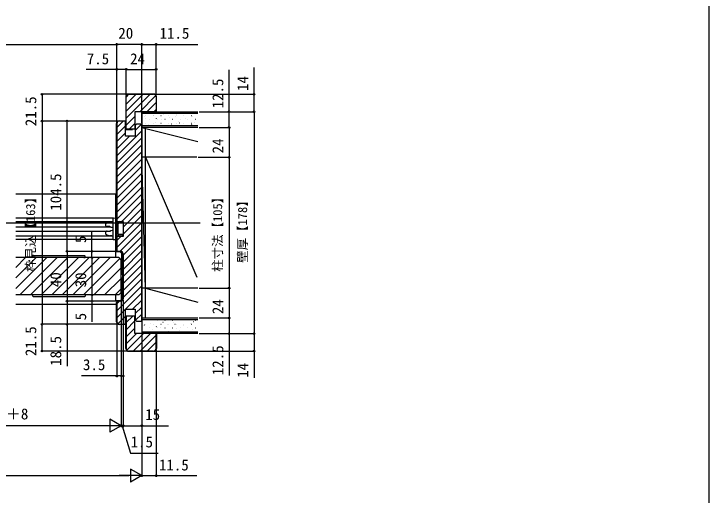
# Model space of a CAD drawing. Units: millimetres, scale not verified. Extents: x -525 to 525, y -783 to 779.
# Drawn here: x -33 to 525, y -397 to -11 of the extents above; entities that cross this region are included whole.
import ezdxf
from ezdxf.enums import TextEntityAlignment as Align

# ---------------------------------------------------------------- set-up
doc = ezdxf.new("R2010")
doc.units = ezdxf.units.MM
doc.header["$LTSCALE"] = 4
for name, color, linetype in [('0-3_YKK_11', 7, 'Continuous'), ('0-5_YKK_12', 2, 'Continuous'), ('0-6_YKK_13', 4, 'Continuous'), ('0-8_YKK_D', 6, 'Continuous'), ('0-9_YKK_ZWAK', 7, 'Continuous'), ('0-A_YSS_K', 3, 'Continuous'), ('0-B_YSS_KE', 3, 'Continuous')]:
    doc.layers.add(name, color=color, linetype=linetype)
doc.styles.add('ＭＳ ゴシック', font='')
doc.styles.get('ＭＳ ゴシック').set_extended_font_data('MS Gothic')

msp = doc.modelspace()

# ---------------------------------------------------------------- linework, layer by layer
at = {"layer": '0-3_YKK_11'}
for p, q in [((51, -201.479), (53, -201.479)), ((53, -201.679), (51, -201.679)), ((54.8, -239.479), (54.8, -203.479)), ((55, -203.479), (55, -239.479)), ((49.8, -257.979), (49.8, -242.479)), ((50, -242.479), (50, -257.979)), ((51, -241.279), (53, -241.279)), ((53, -241.479), (51, -241.479))]:
    msp.add_line(p, q, dxfattribs=at)
for points in [[(55, -178.679), (54.8, -178.679), (54.8, -177.679), (50.417, -177.679), (49.8, -177.061), (49.8, -98.979)], [(50, -98.979), (50, -176.979), (50.5, -177.479), (55, -177.479), (55, -178.479), (55, -188.479), (55, -189.479), (50.5, -189.479), (50, -189.979), (50, -200.479)], [(52, -96.779), (57.2, -96.779), (57.2, -103.779), (57, -103.779)], [(70, -257.479), (70, -99.479), (65.7, -99.479), (64.7, -100.479), (64.7, -108.979), (57, -108.979), (57, -103.779), (57, -96.979), (52, -96.979)], [(49.8, -200.479), (49.8, -189.896), (50.417, -189.279), (54.8, -189.279), (54.8, -188.279), (55, -188.279)], [(52, -259.979), (57, -259.979), (57, -252.979), (57, -247.979), (64.7, -247.979), (64.7, -256.479), (65.7, -257.479), (70, -257.479)], [(57, -253.179), (57.2, -253.179), (57.2, -260.179), (52, -260.179)]]:
    msp.add_lwpolyline(points, dxfattribs=at)
for centre, radius, start, end in [((52, -98.979), 2.2, 90.00001, 179.99999), ((52, -98.979), 2, 90.00001, 179.99999), ((51, -200.479), 1.2, 180.00001, 269.99999), ((51, -200.479), 1, 180.00001, 269.99999), ((53, -203.479), 2, 0.00001, 89.99999), ((53, -203.479), 1.8, 0.00001, 89.99999), ((53, -239.479), 2, 270.00001, 359.99999), ((53, -239.479), 1.8, 270.00001, 359.99999), ((51, -242.479), 1.2, 90.00001, 179.99999), ((51, -242.479), 1, 90.00001, 179.99999), ((52, -257.979), 2.2, 180.00001, 269.99999), ((52, -257.979), 2, 180.00001, 269.99999)]:
    msp.add_arc(centre, radius, start, end, dxfattribs=at)
at = {"layer": '0-5_YKK_12'}
for p, q in [((49, -155.479), (-31.099, -155.479)), ((49, -155.479), (49, -206.479)), ((47.019, -174.979), (-31.099, -174.979)), ((-31.099, -177.579), (47, -177.579)), ((-474, -178.479), (116.747, -178.479)), ((-31.099, -181.779), (44.786, -181.779)), ((-31.099, -185.179), (44.786, -185.179)), ((47, -189.379), (-31.099, -189.379)), ((47.019, -191.979), (-31.099, -191.979)), ((51.5, -206.479), (-31.099, -206.479)), ((-31.099, -214.356), (-23.221, -206.479)), ((-31.099, -222.842), (-14.736, -206.479)), ((-31.099, -231.327), (-6.251, -206.479)), ((-27.766, -236.479), (2.234, -206.479)), ((-19.28, -236.479), (10.72, -206.479)), ((-10.795, -236.479), (19.205, -206.479)), ((-2.31, -236.479), (27.69, -206.479)), ((6.176, -236.479), (36.176, -206.479)), ((14.661, -236.479), (44.661, -206.479)), ((23.146, -236.479), (52.323, -207.302)), ((51.5, -206.479), (53.5, -208.479)), ((53.5, -234.479), (53.5, -208.479)), ((31.631, -236.479), (53.5, -214.61)), ((40.117, -236.479), (53.373, -223.223)), ((48.602, -236.479), (53.5, -231.581)), ((51.5, -236.479), (-31.099, -236.479)), ((51.5, -236.479), (53.5, -234.479)), ((-31.099, -243.979), (49, -243.979))]:
    msp.add_line(p, q, dxfattribs=at)
at = {"layer": '0-6_YKK_13'}
for p, q in [((43.255, -178.167), (41.42, -179.103)), ((44.043, -177.959), (45.87, -177.848)), ((45.87, -177.848), (47, -177.779)), ((47, -175.782), (47, -175.083)), ((47, -191.175), (47, -175.782)), ((50, -177.729), (50, -189.229)), ((51, -177.729), (50, -177.729)), ((51, -177.979), (51, -177.729)), ((52.2, -177.979), (51, -177.979)), ((53.2, -177.979), (52.2, -177.479)), ((52.2, -177.979), (52.2, -177.479)), ((53.7, -177.979), (53.2, -177.979)), ((54.7, -177.979), (53.7, -177.479)), ((53.7, -177.979), (53.7, -177.479)), ((54.7, -177.979), (54.7, -178.979)), ((40.838, -179.94), (40.838, -180.576)), ((44.373, -181.633), (42.148, -181.594)), ((51, -187.479), (51, -179.479)), ((54.7, -178.979), (51.5, -178.979)), ((40.838, -186.381), (40.838, -187.017)), ((41.42, -187.854), (43.255, -188.79)), ((42.148, -185.363), (44.371, -185.325)), ((45.87, -189.109), (44.043, -188.998)), ((47, -189.179), (45.87, -189.109)), ((51, -189.229), (50, -189.229)), ((51, -189.229), (51, -188.979)), ((52.2, -188.979), (51, -188.979)), ((54.7, -187.979), (51.5, -187.979)), ((52.2, -189.479), (52.2, -188.979)), ((53.2, -188.979), (52.2, -189.479)), ((53.7, -188.979), (53.2, -188.979)), ((53.7, -189.479), (53.7, -188.979)), ((54.7, -188.979), (53.7, -189.479)), ((54.7, -187.979), (54.7, -188.979)), ((47, -191.874), (47, -191.175)), ((49, -192.279), (47.282, -192.174)), ((49, -191.28), (49, -192.279)), ((-17.437, -205.448), (-17.5, -206.479)), ((23.938, -204.979), (-16.938, -204.979)), ((24.5, -206.479), (24.437, -205.448)), ((49, -202.278), (49, -202.31)), ((49, -202.31), (49, -206.479)), ((23.502, -206.479), (24.5, -206.479)), ((54, -215.522), (53.978, -215.741)), ((53.978, -216.187), (53.978, -215.741)), ((54.8, -215.079), (54.52, -215.079)), ((54.8, -215.079), (54.8, -227.879)), ((53.978, -227.216), (53.978, -226.77)), ((53.978, -227.216), (54, -227.434)), ((54.52, -227.879), (54.8, -227.879)), ((-17.437, -237.509), (-17.5, -236.479)), ((23.938, -237.979), (-16.938, -237.979)), ((24.5, -236.479), (24.437, -237.509)), ((49, -236.479), (49, -240.646)), ((49, -240.646), (49, -240.678))]:
    msp.add_line(p, q, dxfattribs=at)
for points in [[(44.043, -177.959), (43.882, -177.975), (43.721, -178.004), (43.563, -178.045), (43.407, -178.098), (43.255, -178.167)], [(47.282, -174.784), (49, -174.679), (49, -175.677), (49, -177.986), (49, -188.971), (49, -191.28)], [(41.42, -179.103), (41.321, -179.158), (41.227, -179.223), (41.138, -179.298), (41.056, -179.382), (40.983, -179.477), (40.922, -179.582), (40.876, -179.696), (40.847, -179.816), (40.838, -179.94)], [(40.838, -180.576), (40.85, -180.717), (40.887, -180.852), (40.945, -180.978), (41.021, -181.092), (41.11, -181.194), (41.209, -181.281), (41.315, -181.357), (41.427, -181.42), (41.542, -181.473), (41.66, -181.516), (41.781, -181.549), (41.903, -181.572), (42.025, -181.588), (42.148, -181.594)], [(44.363, -181.63), (44.563, -181.693), (44.761, -181.768), (44.955, -181.854), (45.145, -181.953)], [(45.259, -181.99), (46.13, -182.089), (46.999, -182.195)], [(42.148, -185.363), (42.016, -185.37), (41.884, -185.388), (41.753, -185.415), (41.624, -185.454), (41.497, -185.503), (41.374, -185.565), (41.257, -185.639), (41.147, -185.728), (41.047, -185.832), (40.961, -185.952), (40.895, -186.085), (40.852, -186.23), (40.838, -186.381)], [(40.838, -187.017), (40.847, -187.141), (40.876, -187.261), (40.922, -187.375), (40.983, -187.48), (41.056, -187.575), (41.138, -187.66), (41.227, -187.734), (41.321, -187.799), (41.42, -187.854)], [(43.255, -188.79), (43.407, -188.859), (43.563, -188.913), (43.721, -188.954), (43.882, -188.982), (44.043, -188.998)], [(45.145, -185.004), (44.955, -185.103), (44.761, -185.189), (44.563, -185.264), (44.363, -185.327)], [(47, -184.763), (46.13, -184.868), (45.259, -184.966)], [(52, -201.978), (52, -201.978), (49.3, -201.978)], [(54, -215.522), (54, -203.978), (54, -203.978)], [(54, -238.978), (54, -238.978), (54, -227.434)], [(49.3, -240.978), (52, -240.978), (52, -240.978)]]:
    msp.add_lwpolyline(points, dxfattribs=at)
for centre, radius, start, end in [((47.3, -175.083), 0.3, 93.5, 180), ((45.292, -181.691), 0.3, 240.72272, 263.63084), ((51.5, -179.479), 0.5, 90, 180), ((45.292, -185.266), 0.3, 96.36916, 119.27728), ((51.5, -187.479), 0.5, 180, 270), ((47.3, -191.874), 0.3, 180, 266.5), ((-16.938, -205.479), 0.5, 90, 176.5), ((23.938, -205.479), 0.5, 3.5, 90), ((49.3, -202.278), 0.3, 90, 174.88985), ((52, -203.978), 2, 0.00218, 89.99782), ((74.28, -221.479), 20.98, 162.8442, 197.1558), ((54.52, -215.379), 0.3, 90, 162.8442), ((54.52, -227.579), 0.3, 197.1558, 270), ((-16.938, -237.479), 0.5, 183.5, 270), ((23.938, -237.479), 0.5, 270, 356.5), ((52, -238.978), 2, 270.00218, 359.99782), ((49.3, -240.678), 0.3, 185.11015, 270)]:
    msp.add_arc(centre, radius, start, end, dxfattribs=at)
for centre, major_axis, start_param, end_param in [((49.3, -202.276), (0.212, 0.214), 2.2670055, 2.3561945), ((49.3, -240.681), (-0.212, 0.214), 0.7853982, 0.8745872)]:
    msp.add_ellipse(centre, major_axis=major_axis, ratio=0.991311, start_param=start_param, end_param=end_param, dxfattribs=at)
at = {"layer": '0-8_YKK_D'}
for p, q in [((-232.8, -35.48), (50, -35.48)), ((50, -73.279), (50, -34.48)), ((50, -97.979), (50, -34.48)), ((70, -35.48), (50, -35.48)), ((70, -98.479), (70, -34.48)), ((70, -98.479), (70, -34.48)), ((81.5, -76.48), (81.5, -34.48)), ((50, -97.979), (50, -54.48)), ((57.5, -76.48), (57.5, -54.48)), ((57.5, -76.48), (57.5, -54.48)), ((57.5, -55.48), (81.5, -55.48)), ((81.5, -76.48), (81.5, -54.48)), ((58.5, -75.48), (-11, -75.48)), ((-10, -75.48), (-10, -96.979)), ((80.5, -75.48), (161, -75.48)), ((116, -89.479), (141, -89.479)), ((116, -89.479), (161, -89.479)), ((116, -89.479), (161, -89.479)), ((160, -89.479), (160, -267.479)), ((51, -96.979), (-11, -96.979)), ((51, -96.979), (-11, -96.979)), ((-10, -96.979), (-10, -259.979)), ((51, -96.979), (9, -96.979)), ((10, -201.479), (10, -96.979)), ((116, -101.979), (141, -101.979)), ((116, -101.979), (141, -101.979)), ((140, -101.979), (140, -125.979)), ((115.247, -125.979), (141, -125.979)), ((115.247, -125.979), (141, -125.979)), ((140, -125.979), (140, -230.979)), ((50, -201.479), (9, -201.479)), ((50, -201.479), (9, -201.479)), ((10, -201.479), (10, -241.479)), ((50, -201.479), (29, -201.479)), ((30, -206.479), (30, -236.479)), ((116, -230.979), (141, -230.979)), ((116, -230.979), (141, -230.979)), ((140, -230.979), (140, -254.979)), ((53.5, -235.479), (53.5, -342.479)), ((53.5, -235.479), (53.5, -342.479)), ((53.5, -235.479), (53.5, -302.479)), ((50, -241.479), (9, -241.479)), ((50, -241.479), (9, -241.479)), ((50, -241.479), (29, -241.479)), ((55, -240.479), (55, -342.479)), ((55, -240.479), (55, -342.479)), ((116, -254.979), (141, -254.979)), ((116, -254.979), (141, -254.979)), ((51, -259.979), (-11, -259.979)), ((51, -259.979), (-11, -259.979)), ((-10, -281.478), (-10, -259.979)), ((51, -259.979), (9, -259.979)), ((50, -258.979), (50, -302.479)), ((70, -258.479), (70, -382.479)), ((70, -258.479), (70, -382.479)), ((70, -258.479), (70, -342.479)), ((116, -267.479), (141, -267.479)), ((116, -267.479), (161, -267.479)), ((117, -267.479), (161, -267.479)), ((58.5, -281.478), (-11, -281.478)), ((80.5, -281.479), (161, -281.479)), ((81.5, -280.479), (81.5, -382.479)), ((50, -301.479), (21.673, -301.479)), ((53.5, -301.479), (50, -301.479)), ((53.5, -301.479), (56.05, -301.479)), ((53.5, -341.479), (44.407, -336.229)), ((44.407, -336.229), (44.407, -346.729)), ((43, -341.479), (-109.5, -341.479)), ((53.5, -341.479), (35.313, -341.479)), ((53.5, -341.479), (44.407, -346.729)), ((53.5, -341.479), (50.95, -341.479)), ((53.5, -341.479), (55, -341.479)), ((53.5, -341.479), (55, -341.479)), ((55, -341.479), (57.55, -341.479)), ((70, -381.479), (60.907, -376.229)), ((60.907, -376.229), (60.907, -386.729)), ((-416, -381.479), (59.5, -381.479)), ((70, -381.479), (51.813, -381.479)), ((70, -381.479), (60.907, -386.729))]:
    msp.add_line(p, q, dxfattribs=at)
for points in [[(70, -35.48), (81.5, -35.48), (115.05, -35.48)], [(57.5, -55.48), (50, -55.48), (25.495, -55.48)], [(160, -89.479), (160, -75.48), (160, -53.862)], [(140, -101.979), (140, -89.479), (140, -55.929)], [(30, -206.479), (30, -201.479), (30, -184.992)], [(30, -236.479), (30, -241.479), (30, -257.965)], [(10, -241.479), (10, -259.979), (10, -293.529)], [(140, -254.979), (140, -267.479), (140, -301.029)], [(160, -267.479), (160, -281.479), (160, -303.097)], [(54.25, -341.479), (60.85, -363.479), (83.123, -363.479)], [(55, -341.479), (70, -341.479), (91.277, -341.479)], [(70, -381.479), (81.5, -381.479), (114.05, -381.479)]]:
    msp.add_lwpolyline(points, dxfattribs=at)
for centre in [(50, -35.48), (50, -35.48), (70, -35.48), (70, -35.48), (81.5, -35.48), (50, -55.48), (57.5, -55.48), (57.5, -55.48), (81.5, -55.48), (-10, -75.48), (160, -75.48), (140, -89.479), (160, -89.479), (160, -89.479), (-10, -96.979), (-10, -96.979), (10, -96.979), (140, -101.979), (140, -101.979), (140, -125.979), (140, -125.979), (10, -201.479), (10, -201.479), (30, -201.479), (30, -206.479), (30, -206.479), (140, -230.979), (140, -230.979), (30, -236.479), (30, -236.479), (10, -241.479), (10, -241.479), (30, -241.479), (140, -254.979), (140, -254.979), (-10, -259.979), (-10, -259.979), (10, -259.979), (140, -267.479), (160, -267.479), (160, -267.479), (-10, -281.478), (160, -281.479), (50, -301.479), (53.5, -301.479), (55, -341.479), (70, -341.479), (81.5, -381.479)]:
    msp.add_circle(centre, 0.637, dxfattribs=at)
at = {"layer": '0-9_YKK_ZWAK'}
msp.add_lwpolyline([(-525, -783.3), (525, -783.3), (525, 746.7)], dxfattribs=at)
at = {"layer": '0-A_YSS_K'}
for p, q in [((57.5, -77.674), (59.694, -75.48)), ((57.5, -83.331), (65.351, -75.48)), ((57.5, -88.988), (71.008, -75.48)), ((57.5, -94.644), (76.665, -75.48)), ((68.323, -89.479), (81.264, -76.537)), ((73.98, -89.479), (81.5, -81.958)), ((79.636, -89.479), (81.5, -87.615)), ((57.5, -100.301), (64.5, -93.301)), ((70, -89.479), (115, -89.479)), ((70, -89.479), (70, -267.479)), ((115, -90.979), (70, -90.979)), ((72.077, -93.594), (72.244, -93.484)), ((73.186, -92.558), (73.286, -92.558)), ((79.266, -92.558), (79.366, -92.558)), ((79.358, -92.757), (79.377, -92.75)), ((85.346, -92.558), (85.446, -92.558)), ((87.061, -91.512), (87.228, -91.402)), ((91.426, -92.558), (91.526, -92.558)), ((92.376, -93.829), (92.395, -93.822)), ((96.666, -92.99), (96.833, -92.88)), ((97.506, -92.558), (97.606, -92.558)), ((97.957, -91.853), (97.975, -91.846)), ((103.586, -92.558), (103.686, -92.558)), ((109.666, -92.558), (109.766, -92.558)), ((110.975, -92.924), (110.994, -92.918)), ((50, -102.145), (55.166, -96.979)), ((59.978, -103.48), (64.5, -98.958)), ((64.7, -104.415), (69.636, -99.479)), ((70.336, -95.308), (70.436, -95.308)), ((73.117, -94.967), (73.136, -94.96)), ((73.186, -98.538), (73.286, -98.538)), ((75.069, -99.958), (75.088, -99.951)), ((76.416, -95.308), (76.516, -95.308)), ((79.266, -98.538), (79.366, -98.538)), ((80.65, -97.981), (80.669, -97.975)), ((81.682, -95.072), (81.849, -94.962)), ((82.496, -95.308), (82.596, -95.308)), ((85.346, -98.538), (85.446, -98.538)), ((86.136, -96.039), (86.155, -96.032)), ((88.576, -95.308), (88.676, -95.308)), ((91.426, -98.538), (91.526, -98.538)), ((93.668, -99.053), (93.687, -99.047)), ((94.656, -95.308), (94.756, -95.308)), ((97.506, -98.538), (97.606, -98.538)), ((99.154, -97.11), (99.173, -97.104)), ((100.276, -98.437), (100.443, -98.326)), ((100.736, -95.308), (100.836, -95.308)), ((103.586, -98.538), (103.686, -98.538)), ((105.395, -94.901), (105.414, -94.894)), ((106.687, -100.125), (106.706, -100.118)), ((106.816, -95.308), (106.916, -95.308)), ((109.666, -98.538), (109.766, -98.538)), ((109.881, -99.915), (110.048, -99.804)), ((112.173, -98.182), (112.192, -98.176)), ((112.896, -95.308), (112.996, -95.308)), ((50, -107.801), (57, -100.801)), ((50, -124.772), (70, -104.772)), ((70, -100.479), (115, -100.479)), ((115, -101.979), (70, -101.979)), ((70, -101.979), (115, -113.232)), ((73, -125.979), (73, -101.979)), ((85.353, -100.479), (85.459, -100.408)), ((50, -113.458), (57, -106.458)), ((50, -119.115), (60.136, -108.979)), ((50, -130.429), (70, -110.429)), ((50, -136.086), (70, -116.086)), ((50, -141.743), (70, -121.743)), ((50, -147.399), (70, -127.399)), ((114.247, -125.979), (70, -125.979)), ((73, -230.979), (70, -125.979)), ((73, -230.979), (73, -125.979)), ((73, -125.979), (114.247, -222.221)), ((50, -153.056), (70, -133.056)), ((50, -158.713), (70, -138.713)), ((50, -164.37), (70, -144.37)), ((50, -170.027), (70, -150.027)), ((50, -175.684), (70, -155.684)), ((53.862, -177.479), (70, -161.34)), ((55, -181.997), (70, -166.997)), ((55, -187.654), (70, -172.654)), ((50, -198.311), (70, -178.311)), ((52.489, -201.479), (70, -183.968)), ((50, -192.654), (53.176, -189.479)), ((55, -204.625), (70, -189.625)), ((55, -210.282), (70, -195.282)), ((55, -215.938), (70, -200.938)), ((55, -221.595), (70, -206.595)), ((55, -227.252), (70, -212.252)), ((55, -232.909), (70, -217.909)), ((55, -238.566), (70, -223.566)), ((50, -249.223), (70, -229.223)), ((115, -230.979), (70, -230.979)), ((50, -254.88), (70, -234.88)), ((50, -243.566), (52.087, -241.479)), ((62.558, -247.979), (70, -240.536)), ((64.7, -251.493), (70, -246.193)), ((50.892, -259.644), (57, -253.536)), ((57.5, -258.693), (62.716, -253.478)), ((65.036, -256.814), (70, -251.85)), ((70, -254.979), (115, -254.979)), ((115, -256.479), (70, -256.479)), ((56.215, -259.979), (57, -259.193)), ((57.5, -264.35), (64.5, -257.35)), ((70.336, -256.828), (70.436, -256.828)), ((71.701, -261.198), (71.72, -261.191)), ((71.974, -260.539), (72.141, -260.429)), ((73.186, -260.058), (73.286, -260.058)), ((76.416, -256.828), (76.516, -256.828)), ((77.281, -259.222), (77.3, -259.215)), ((79.266, -260.058), (79.366, -260.058)), ((81.579, -262.017), (81.746, -261.907)), ((82.496, -256.828), (82.596, -256.828)), ((82.767, -257.279), (82.786, -257.272)), ((85.346, -260.058), (85.446, -260.058)), ((86.958, -258.457), (87.125, -258.347)), ((88.576, -256.828), (88.676, -256.828)), ((90.3, -260.294), (90.319, -260.287)), ((91.426, -260.058), (91.526, -260.058)), ((94.656, -256.828), (94.756, -256.828)), ((95.786, -258.351), (95.805, -258.344)), ((96.563, -259.935), (96.73, -259.825)), ((97.506, -260.058), (97.606, -260.058)), ((100.736, -256.828), (100.836, -256.828)), ((103.318, -261.366), (103.337, -261.359)), ((103.586, -260.058), (103.686, -260.058)), ((106.816, -256.828), (106.916, -256.828)), ((108.804, -259.423), (108.823, -259.416)), ((109.666, -260.058), (109.766, -260.058)), ((111.547, -257.853), (111.714, -257.742)), ((112.896, -256.828), (112.996, -256.828)), ((57.5, -270.007), (64.5, -263.007)), ((57.5, -275.664), (65.686, -267.478)), ((58.01, -280.811), (71.342, -267.479)), ((63, -281.478), (76.999, -267.479)), ((70, -265.979), (115, -265.979)), ((115, -267.479), (70, -267.479)), ((70.336, -262.808), (70.436, -262.808)), ((76.416, -262.808), (76.516, -262.808)), ((78.479, -264.48), (78.498, -264.473)), ((82.496, -262.808), (82.596, -262.808)), ((84.719, -262.27), (84.738, -262.263)), ((88.576, -262.808), (88.676, -262.808)), ((91.497, -265.551), (91.516, -265.545)), ((94.656, -262.808), (94.756, -262.808)), ((97.738, -263.342), (97.757, -263.335)), ((100.173, -265.381), (100.34, -265.271)), ((100.736, -262.808), (100.836, -262.808)), ((106.816, -262.808), (106.916, -262.808)), ((110.756, -264.413), (110.775, -264.407)), ((112.896, -262.808), (112.996, -262.808)), ((68.656, -281.478), (81.5, -268.634)), ((74.313, -281.478), (81.5, -274.291)), ((80.045, -281.403), (81.424, -280.024))]:
    msp.add_line(p, q, dxfattribs=at)
msp.add_lwpolyline([(73, -254.979), (73, -230.979), (115, -242.232)], dxfattribs=at)
at = {"layer": '0-B_YSS_KE'}
for p, q in [((79.5, -75.279), (59.5, -75.279)), ((59.5, -75.48), (79.5, -75.48)), ((64.5, -89.48), (64.5, -103.48)), ((81.5, -279.479), (81.5, -267.479)), ((59.5, -281.479), (79.5, -281.479)), ((79.5, -281.679), (59.5, -281.679))]:
    msp.add_line(p, q, dxfattribs=at)
for points in [[(57.3, -77.479), (57.3, -103.679), (62.5, -103.679), (62.5, -103.479)], [(64.5, -103.48), (57.5, -103.48), (57.5, -77.48)], [(81.5, -77.479), (81.5, -89.479), (64.5, -89.479)], [(74.5, -89.479), (74.5, -89.679), (81.7, -89.679), (81.7, -77.479)], [(57.3, -279.479), (57.3, -253.279), (62.5, -253.279), (62.5, -253.479)], [(64.5, -253.478), (57.5, -253.478), (57.5, -279.478)], [(81.5, -267.478), (64.5, -267.478), (64.5, -253.478)], [(74.5, -267.479), (74.5, -267.279), (81.7, -267.279), (81.7, -279.479)]]:
    msp.add_lwpolyline(points, dxfattribs=at)
for centre, radius, start, end in [((59.5, -77.479), 2.2, 90, 180), ((59.5, -77.48), 2, 90, 180), ((79.5, -77.479), 2.2, 360, 90), ((79.5, -77.48), 2, 0, 90), ((59.5, -279.479), 2.2, 180, 270), ((59.5, -279.478), 2, 180, 270), ((79.5, -279.479), 2, 270, 0), ((79.5, -279.479), 2.2, 270, 0)]:
    msp.add_arc(centre, radius, start, end, dxfattribs=at)

# ---------------------------------------------------------------- texts
at = {"layer": '0-8_YKK_D', "style": 'ＭＳ ゴシック'}
for s, p in [('20', (51.136, -33.48)), ('11.5', (84.209, -33.48)), ('7.5', (25.836, -53.98)), ('24', (60.602, -53.98)), ('3.5', (22.786, -299.479)), ('DW＝W／3＋8', (-86.943, -339.001)), ('15', (72.709, -339.479)), ('1.5', (61.009, -361.479)), ('11.5', (83.709, -379.979))]:
    msp.add_text(s, height=8.798, dxfattribs=at).set_placement(p, align=Align.BOTTOM_LEFT)
for s, height, p in [('14', 8.798, (158, -72.771)), ('12.5', 8.798, (138, -86.77)), ('21.5', 8.798, (-12, -101.093)), ('24', 8.798, (138, -122.876)), ('104.5', 8.798, (8, -168.933)), ('枠見込【163】', 7.331, (-13.364, -217.996)), ('柱寸法【105】', 7.331, (136.636, -217.939)), ('壁厚【178】', 7.331, (156.636, -210.695)), ('5', 8.798, (28, -194.833)), ('40', 8.798, (8, -230.206)), ('30', 8.798, (28, -230.342)), ('24', 8.798, (138, -251.876)), ('5', 8.798, (28, -256.851)), ('21.5', 8.798, (-12, -285.592)), ('18.5', 8.798, (8, -293.37)), ('12.5', 8.798, (138, -300.87)), ('14', 8.798, (158, -302.938))]:
    msp.add_text(s, height=height, rotation=90, dxfattribs=at).set_placement(p, align=Align.BOTTOM_LEFT)

doc.saveas('drawing.dxf')
